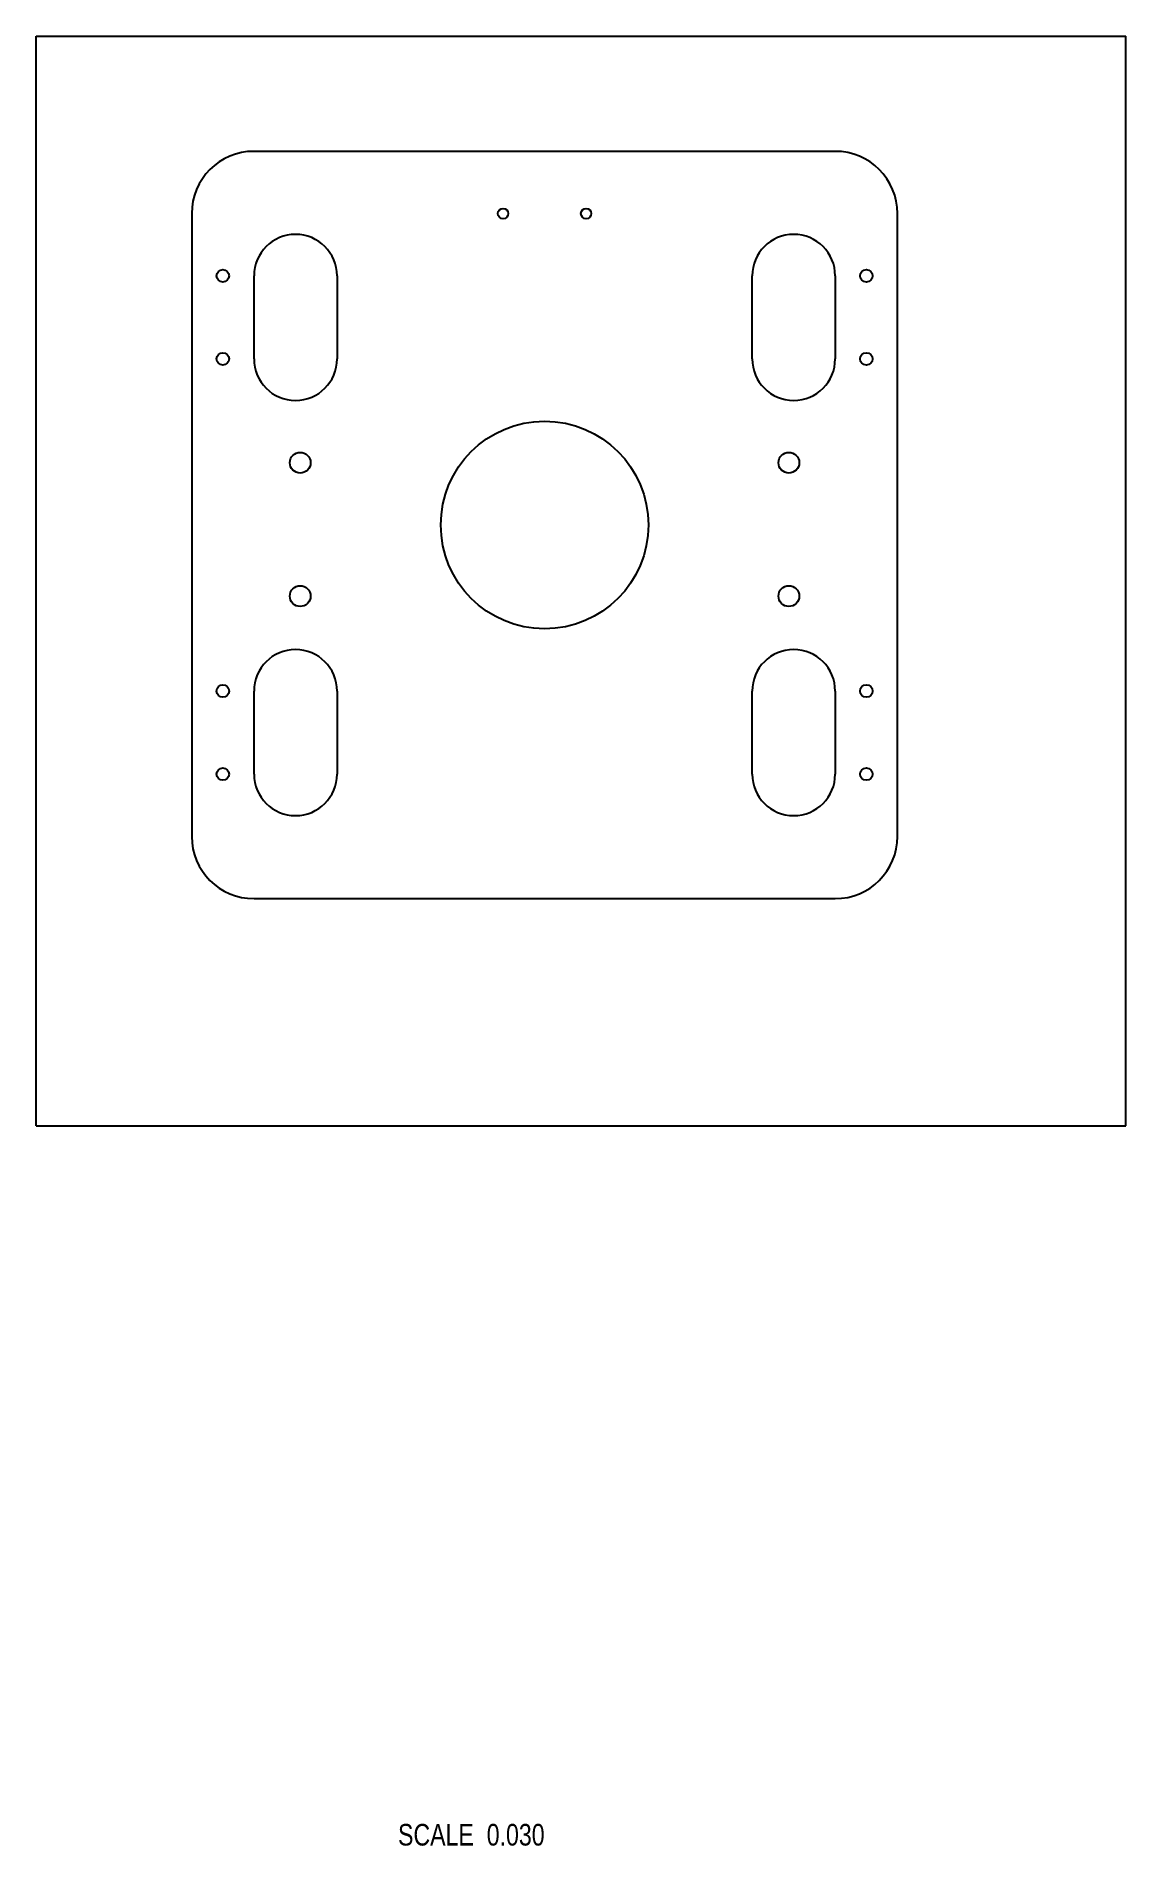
# Model space of a CAD drawing. Header units: inches. Extents: x 0 to 7.9, y -5.2 to 7.9.
import ezdxf

# ---------------------------------------------------------------- set-up
doc = ezdxf.new("R2010")
doc.units = ezdxf.units.IN
doc.header["$LTSCALE"] = 0.513269
doc.header["$MEASUREMENT"] = 0
doc.layers.get('0').update_dxf_attribs({"linetype": 'CONTINUOUS'})
doc.layers.add('02___PRT_ALL_AXES', color=7, linetype='CONTINUOUS')
doc.styles.get("Standard").update_dxf_attribs({"font": 'txt', "width": 0.8})

msp = doc.modelspace()

# ---------------------------------------------------------------- linework, layer by layer
at = {"color": 7, "linetype": 'CONTINUOUS'}
for p, q in [((0, 0), (0, 7.874)), ((0, 7.874), (7.874, 7.874)), ((7.874, 0), (7.874, 7.874)), ((5.774, 7.042), (1.574, 7.042)), ((1.124, 6.592), (1.124, 2.092)), ((6.224, 2.092), (6.224, 6.592)), ((1.574, 5.542), (1.574, 6.142)), ((2.174, 6.142), (2.174, 5.542)), ((5.174, 5.542), (5.174, 6.142)), ((5.774, 6.142), (5.774, 5.542)), ((1.574, 2.542), (1.574, 3.142)), ((2.174, 3.142), (2.174, 2.542)), ((5.174, 2.542), (5.174, 3.142)), ((5.774, 3.142), (5.774, 2.542)), ((1.574, 1.642), (5.774, 1.642)), ((0, 0), (7.874, 0))]:
    msp.add_line(p, q, dxfattribs=at)
for centre, radius, start, end in [((1.574, 6.592), 0.45, 90, 180), ((5.774, 6.592), 0.45, 0, 90), ((1.874, 6.142), 0.3, 0, 180), ((5.474, 6.142), 0.3, 0, 180), ((1.874, 5.542), 0.3, 180, 360), ((5.474, 5.542), 0.3, 180, 360), ((1.874, 3.142), 0.3, 0, 180), ((5.474, 3.142), 0.3, 0, 180), ((1.874, 2.542), 0.3, 180, 360), ((5.474, 2.542), 0.3, 180, 360), ((1.574, 2.092), 0.45, 180, 270), ((5.774, 2.092), 0.45, 270, 360)]:
    msp.add_arc(centre, radius, start, end, dxfattribs=at)
at = {"layer": '02___PRT_ALL_AXES', "color": 7, "linetype": 'CONTINUOUS'}
for centre, radius in [((3.374, 6.592), 0.0375), ((3.974, 6.592), 0.0375), ((1.349, 6.142), 0.045), ((5.999, 6.142), 0.045), ((1.349, 5.542), 0.045), ((5.999, 5.542), 0.045), ((3.674, 4.342), 0.75), ((1.908, 4.792), 0.075), ((5.439, 4.792), 0.075), ((1.908, 3.828), 0.075), ((5.439, 3.828), 0.075), ((1.349, 3.142), 0.045), ((5.999, 3.142), 0.045), ((1.349, 2.542), 0.045), ((5.999, 2.542), 0.045)]:
    msp.add_circle(centre, radius, dxfattribs=at)

# ---------------------------------------------------------------- texts
at = {"color": 2, "linetype": 'CONTINUOUS', "insert": (3.674, -5.044), "char_height": 0.15625, "width": 1.5, "attachment_point": 3, "line_spacing_factor": 0.9}
msp.add_mtext('SCALE  0.030', dxfattribs=at)

doc.saveas('drawing.dxf')
